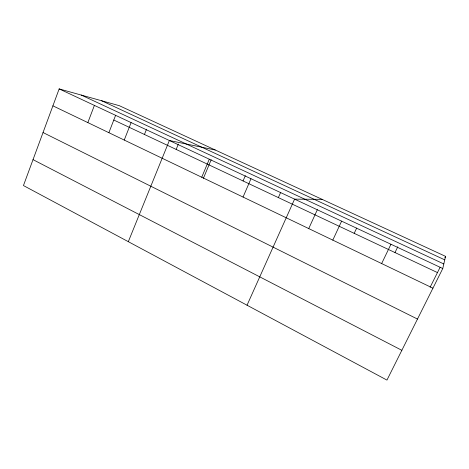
<?xml version="1.0" encoding="UTF-8"?>
<svg xmlns="http://www.w3.org/2000/svg" width="469" height="469" viewBox="0 0 469 469"><rect width="100%" height="100%" fill="white"/><g stroke="black" fill="none" stroke-linecap="round" stroke-linejoin="round"><path stroke-width="0.7" d="M442.771 268.52L445.55 256.361L119.343 105.695L59.158 88.905L23.45 185.554L386.948 380.095L442.771 268.52L59.158 88.905M87.844 122.602L94.398 105.402M108.884 132.668L115.638 115.245M124.238 140.061L131.103 122.591M144.44 134.468L146.539 129.192M128.318 241.682L169.368 140.507L215.271 150.004M176.162 149.423L178.349 144.071M201.734 177.241L209.291 159.202M203.376 178.355L211.191 159.724M243.059 180.952L245.328 175.699M243.048 197.062L250.991 178.724M278.363 197.59L280.726 192.267M247.04 305.219L294.585 199.137L322.074 199.331M308.649 228.761L317.349 209.678M332.802 240.122L341.614 221.157M354.201 233.333L356.663 228.086M381.649 263.56L390.953 244.255M394.986 252.562L397.771 246.805M430.108 287.28L440.045 267.389M444.899 257.657L445.55 256.361M101.597 100.741L444.747 259.861M81.254 95.066L443.815 263.965M113.785 120.023L437.454 272.577M52.903 105.836L432.94 288.165M43.037 132.539L417.486 319.061M33.023 159.642L401.851 350.314"/></g></svg>
